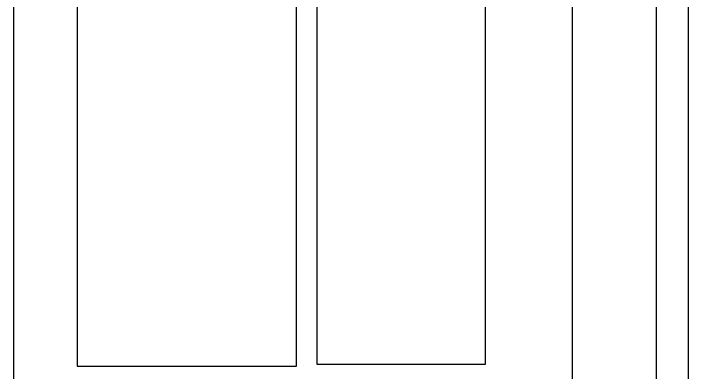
# Model space of a CAD drawing. Header units: centimetres. Extents: x 0 to 4, y 0 to 9.
# Drawn here: x 0 to 4, y 2.369 to 4.5 of the extents above; entities that cross this region are included whole.
import ezdxf

# ---------------------------------------------------------------- set-up
doc = ezdxf.new("R2010")
doc.units = ezdxf.units.CM
doc.header["$MEASUREMENT"] = 0
doc.layers.add('Chaveiro_TT v3_Sketch1', color=7, linetype='Continuous')

msp = doc.modelspace()

# ---------------------------------------------------------------- linework, layer by layer
at = {"layer": 'Chaveiro_TT v3_Sketch1'}
for p, q in [((0, 9), (0, 0)), ((4, 0), (4, 9)), ((3.3107, 8.2717), (3.3107, 0.7844)), ((3.8107, 0.7844), (3.8107, 8.2717)), ((0.378, 6.5858), (0.378, 2.4071)), ((1.678, 2.4071), (1.678, 6.5858)), ((1.7978, 6.5131), (1.7978, 2.4183)), ((2.7978, 2.4183), (2.7978, 6.5131)), ((0.378, 2.4071), (1.678, 2.4071)), ((1.7978, 2.4183), (2.7978, 2.4183))]:
    msp.add_line(p, q, dxfattribs=at)

doc.saveas('drawing.dxf')
